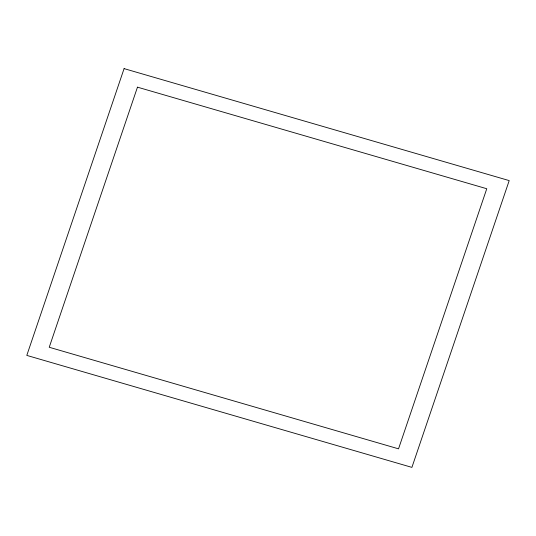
<?xml version="1.0" encoding="UTF-8"?>
<svg xmlns="http://www.w3.org/2000/svg" width="536" height="536" viewBox="0 0 536 536"><rect width="100%" height="100%" fill="white"/><g stroke="black" fill="none" stroke-linecap="round" stroke-linejoin="round"><path stroke-width="0.8" d="M124.091 68.621L26.8 355.402L411.909 467.379L509.2 180.599L124.091 68.621M137.471 87.16L49.232 347.268L398.529 448.84L486.768 188.732L137.471 87.16"/></g></svg>
